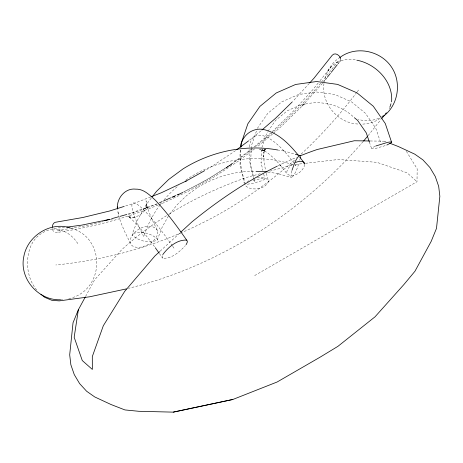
<?xml version="1.0" encoding="UTF-8"?>
<svg xmlns="http://www.w3.org/2000/svg" width="463" height="463" viewBox="0 0 463 463"><rect width="100%" height="100%" fill="white"/><g stroke="black" fill="none" stroke-linecap="round" stroke-linejoin="round"><path stroke-width="0.35" stroke-dasharray="2.31 1.74" d="M254.667 275.572L416.995 181.716L417.169 168.839L406.039 150.764M151.245 198.152L146.077 204.849L137.864 219.398L132.244 234.041L132.192 235.077C138.188 240.928 149.584 243.798 157.217 240.066L162.206 227.073L168.654 215.654M157.217 240.066L157.264 239.03C151.268 233.178 139.872 230.308 132.244 234.041M240.725 150.07L239.973 164.793L244.47 184.245M261.763 149.584L261.091 162.727L261.016 162.363L262.903 170.494M162.247 255.64L162.05 257.202L162.721 258.215C171.628 259.008 179.644 251.791 185.362 245.61M323.984 83.514C320.975 103.897 338.557 123.928 359.004 124.038M240.297 150.145C239.012 161.986 242.352 173.775 245.621 185.044L246.137 186.369C252.532 191.115 265.594 189.193 268.604 181.374L266.19 172.78M304.706 164.487C303.624 171.455 293.195 178.88 287.043 173.891L279.785 164.504L280.867 165.742L274.287 158.595L267.979 153.108L262.162 149.48L264.5 150.909L259.593 149.335L262.359 150.18L265.16 150.319L261.329 150.683L264.02 150.105L266.329 148.855M299.781 160.233L299.978 159.15M291.864 170.864L290.886 176.548L291.123 177.445L291.667 177.601C295.753 173.793 297.223 167.924 299.098 162.82M325.124 78.351C327.167 70.249 332.15 62.609 339.142 58.008M59.727 228.936C59.351 233.861 52.498 233.306 52.406 228.554M389.342 108.811L389.748 107.549M256.421 131.081L251.455 145.631L250.535 163.763L253.996 178.718M261.867 147.506L266.792 133.06L267.585 131.92M85.591 296.418L94.556 279.907L121.671 249.76A825.598 478.267 30.7 0 1 168.468 214.456M257.324 128.436L267.689 113.464L281.764 101.872L298.485 94.527L316.57 91.992L334.662 94.458L351.371 101.744L365.429 113.285L375.777 128.216L380.725 142.749M267.979 131.347L275.497 120.496L287.32 110.755L301.361 104.586M327.775 71.238L332.116 65.578L338.256 61.585L340.311 61.023M169.504 214.543L176.768 205.132L186.392 195.733L197.331 187.642L196.868 187.937C214.311 177.179 234.729 170.853 255.298 171.304M338.303 61.058L320.055 84.006A1005.011 637.505 64.6 0 1 273.373 131.683M322.514 83.288L304.718 103.18M318.179 83.016L312.791 89.764L292.662 111.896L271.445 132.349M319.979 80.765L332.116 65.578M368.12 135.59L381.003 119.471M309.296 83.392L292.61 101.576M363.096 141.585C301.945 212.442 219.595 265.889 128.39 288.345M301.592 106.606L281.203 126.567L272.979 133.633M160.14 251.16L180.234 232.669M260.796 130.971L249.175 140.405M272.429 134.108L256.953 147.101M251.895 148.797L225.915 168.046L232.177 163.943L207.991 179.094L182.902 192.423M254.071 146.968L270.901 132.806M247.364 181.774L248.66 180.72M265.756 149.289L263.464 151.031L265.189 149.225L263.32 153.195L264.298 151.06L263.511 156.801L263.667 154.63L264.06 162.091L265.635 170.801M235.563 150.631L209.126 168.179L205.352 170.286M254.662 148.82L237.473 161.732L214.207 176.872L189.153 190.825L164.186 202.615L158.902 204.681M292.685 164.099C289.647 166.246 285.804 169.782 287.043 173.891M381.651 116.647L383.329 115.559M380.088 118.36C374.608 122.382 367.836 124.096 361.099 124.159M375.279 146.192L372.2 147.755L371.644 148.681A16.182 1.858 -18.8 0 0 375.672 148.409L385.714 145.486M150.701 196.925L135.937 202.701L124.9 206.18M158.242 204.941C125.872 218.507 91.668 227.292 56.995 232.478M156.957 203.899L127.47 214.265M340.994 60.838L345.786 59.53L354.178 59.553L356.186 60.034M378.861 118.464L371.332 120.519L362.934 120.496L358.252 119.367M260.177 173.752L247.057 177.288A825.598 478.267 30.7 0 0 169.07 214.08M269.848 171.148L292.639 165.002M64.6 227.431C49.055 227.784 34.725 233.149 29.673 249.169C25.407 262.81 27.415 278.79 36.681 289.954M253.001 180.408L260.663 178.724L264.02 178.458L264.859 178.99A16.182 1.875 -13 0 1 261.109 180.923L253.562 183.157L246.64 184.384M68.79 298.693C105.136 290.683 106.415 237.287 70.324 227.952M57.395 230.684L69.629 228.554M70.335 228.433L85.157 225.851A1005.011 637.505 64.6 0 0 103.318 221.65M305.505 104.007C322.468 100.176 341.254 105.176 353.825 117.255M295.452 164.463L304.735 163.393M305.447 163.312L338.303 159.521L376.876 162.316L407.127 172.815L416.995 181.716M257.243 177.798C260.895 177.41 265.311 177.242 268.089 180.055L268.604 181.374M61.272 299.706L62.627 299.619M370.18 140.978L384.603 141.186L385.922 141.701M52.435 229.069C63.506 228.392 73.212 235.661 78.606 244.875M336.08 62.667L337.22 62.794M277.464 149.948L284.126 151.007M267.846 172.068L277.499 173.515L277.036 173.382L291.667 177.601M283.657 150.874L294.659 154.046M384.603 141.186L385.905 141.765M154.492 246.611C146.487 236.037 138.57 225.197 128.54 216.418L131.289 218.333L127.678 216.036L131.104 217.182L134.814 217.379L132.713 217.332C139.207 216.759 145.029 212.089 146.864 205.815L146.088 207.922L146.574 204.31L146.059 200.792L147.228 208.674L146.742 205.34L148.93 211.996L152.547 220.51L157.576 230.823L157.715 233.3L156.905 236.014L155.203 238.781L152.726 241.414L149.647 243.729L146.169 245.569L142.535 246.814L138.993 247.375L135.775 247.207L133.107 246.339L131.174 244.811L124.842 231.963L120.889 222.657L118.499 215.388L117.625 209.473M159.428 253.574L162.721 258.215M157.576 230.823C150.741 219.433 128.946 231.06 130.103 242.745M369.405 142.095L371.644 148.681M263.684 173.885L264.784 178.625M254.152 179.395L254.627 181.438A74.045 24.267 62.4 0 1 249.273 147.61M118.013 212.054L118.499 215.388M277.927 165.823A825.598 418.812 -76.3 0 1 296.633 157.322M181.652 232.629A1032.635 649.803 66.1 0 1 55.844 264.975M358.559 90.025A1032.635 649.803 66.1 0 1 357.257 91.755M356.823 92.328A1032.635 649.803 66.1 0 1 300.8 154.411M294.503 160.14A1032.635 649.803 66.1 0 1 182.306 232.339M157.27 203.87A1005.011 637.505 64.6 0 1 127.29 214.768M112.289 219.259A1005.011 637.505 64.6 0 1 110.223 219.827M272.829 132.163A1005.011 637.505 64.6 0 1 255.09 146.875M252.827 148.64A1005.011 637.505 64.6 0 1 183.695 191.954M249.36 146.893A74.045 24.267 62.4 0 1 294.618 163.96M295.041 164.533A74.045 24.267 62.4 0 1 295.874 165.69A112.584 102.855 -8.6 0 0 293.201 164.753M160.14 204.739A112.584 102.855 -8.6 0 0 143.837 236.784A82.003 10.857 57.4 0 1 134.802 203.107A82.003 10.857 57.4 0 1 172.271 245.679M160.563 204.189A112.584 102.855 -8.6 0 1 161.408 203.089M164.041 199.854A112.584 102.855 -8.6 0 1 178.521 185.622M185.889 180.066A112.584 102.855 -8.6 0 1 292.523 164.533M172.676 246.252A82.003 10.857 57.4 0 1 174.69 249.163"/><path stroke-width="0.69" d="M240.864 147.269L241.044 143.762L247.85 123.806L259.876 106.438L276.208 92.988L295.608 84.463L316.594 81.523L337.579 84.388L356.967 92.837L373.282 106.23L385.285 123.552L391.663 142.471L386.837 145.041M300.174 158.074L300.012 155.591L295.342 154.248M52.296 227.2C52.348 225.244 53.216 223.044 55.178 222.315L82.825 217.5L109.719 210.966L124.211 206.4M117.446 208.298C116.549 198.355 125.16 187.81 135.676 189.147C143.721 188.777 149.833 195.247 155.331 200.201C166.987 212.494 176.953 226.251 186.658 240.106L187.33 241.119L187.133 242.681L186.091 244.69M240.76 146.754C241.669 135.757 252.41 127.342 263.383 129.478C278.049 132.649 289.109 143.895 298.241 155.157M85.25 297.055L78.357 309.759L74.167 337.267L82.275 360.555L92.345 369.433L92.311 356.579L103.324 325.715L124.657 291.418L154.856 256.027L159.613 251.652M389.956 106.918L390.975 103.764M292.037 170.222C293.912 165.112 295.382 159.243 299.468 155.435L300.012 155.591M78.357 309.759L73.038 322.746L69.693 354.826L70.862 364.763L74.254 374.584L79.63 383.619L86.627 391.247L94.77 396.959L111.074 404.54L124.935 409.934L138.79 411.289L173.26 412.134L232.848 399.476L277.134 381.998L319.904 357.286L337.903 346.359L375.018 316.825L403.939 284.496L414.981 271.208L431.186 241.362L436.499 228.375L439.85 196.295L438.681 186.357L435.289 176.536L429.913 167.502L422.91 159.874L414.773 154.162L398.469 146.58L389.887 143.241M339.9 61.429L340.34 60.485M162.768 254.638C168.121 247.248 177.109 239.533 186.658 240.106M385.436 113.904L386.304 112.769M152.541 196.474L156.413 191.451L168.671 179.482L183.07 168.868C210.879 151.482 245.077 144.086 277.464 149.948M323.828 81.638L324.702 80.539M325.576 79.439L326.45 78.345M327.324 77.246L330.379 73.397M331.253 72.297L333.875 69.004M334.303 68.46L337.319 64.675M338.181 63.593L339.038 62.511M367.68 136.151L363.577 141.065M381.894 118.36L384.556 115.027M309.776 82.865L314.088 78.073L332.26 55.219C335.125 51.815 340.618 55.548 340.49 59.397M302.304 105.865L303.271 104.794M292.101 102.074L275.45 118.372L261.879 130.039M180.761 232.183L191.861 221.956A825.598 418.812 -76.3 0 1 277.262 166.148M236.697 149.78L248.608 140.833M339.72 57.626C355.584 45.328 380.314 50.49 391.333 66.822C402.115 82.507 398.302 106.23 382.432 116.89M204.727 170.639L185.229 181.525L186.149 181.05L161.431 192.724L151.366 196.665M159.55 202.748L162.148 201.602M163.445 201.029L170.575 197.875M171.871 197.302L175.766 195.577M177.063 195.004L179.007 194.142M180.304 193.569L182.902 192.423M375.84 145.972L387.572 142.378A16.182 1.858 -18.8 0 1 391.6 142.106M295.55 162.472C298.253 161.373 302.339 160.221 304.359 163.069L304.59 164.012M111.664 218.698L118.534 216.771M119.911 216.383L126.781 214.462M104.707 220.689L109.98 219.323L81.772 225.128L66.747 227.142M126.358 288.9L89.596 296.806L59.252 300.881L51.827 300.302L44.674 297.31L40.941 294.283M173.26 412.134L232.848 399.476M302.738 104.395L304.81 104.106M369.462 140.972L354.322 140.752L317.253 149.491A825.598 418.812 -76.3 0 0 299.966 155.944M255.998 171.322L263.713 171.455L267.157 171.97M60.595 299.752C38.371 300.794 19.012 278.466 23.816 256.548C27.415 236.043 50.322 221.187 70.324 227.952M356.857 60.196C375.898 63.807 393.44 81.656 391.582 101.872M354.357 117.7L357.581 120.339L366.268 132.875L369.405 142.095M299.989 157.42L304.359 163.069M155.313 247.774L159.017 252.995M117.237 206.892L117.533 208.83M174.771 196.237A1005.011 637.505 64.6 0 1 172.844 197.122M179.887 193.818A1005.011 637.505 64.6 0 1 177.971 194.732"/></g></svg>
